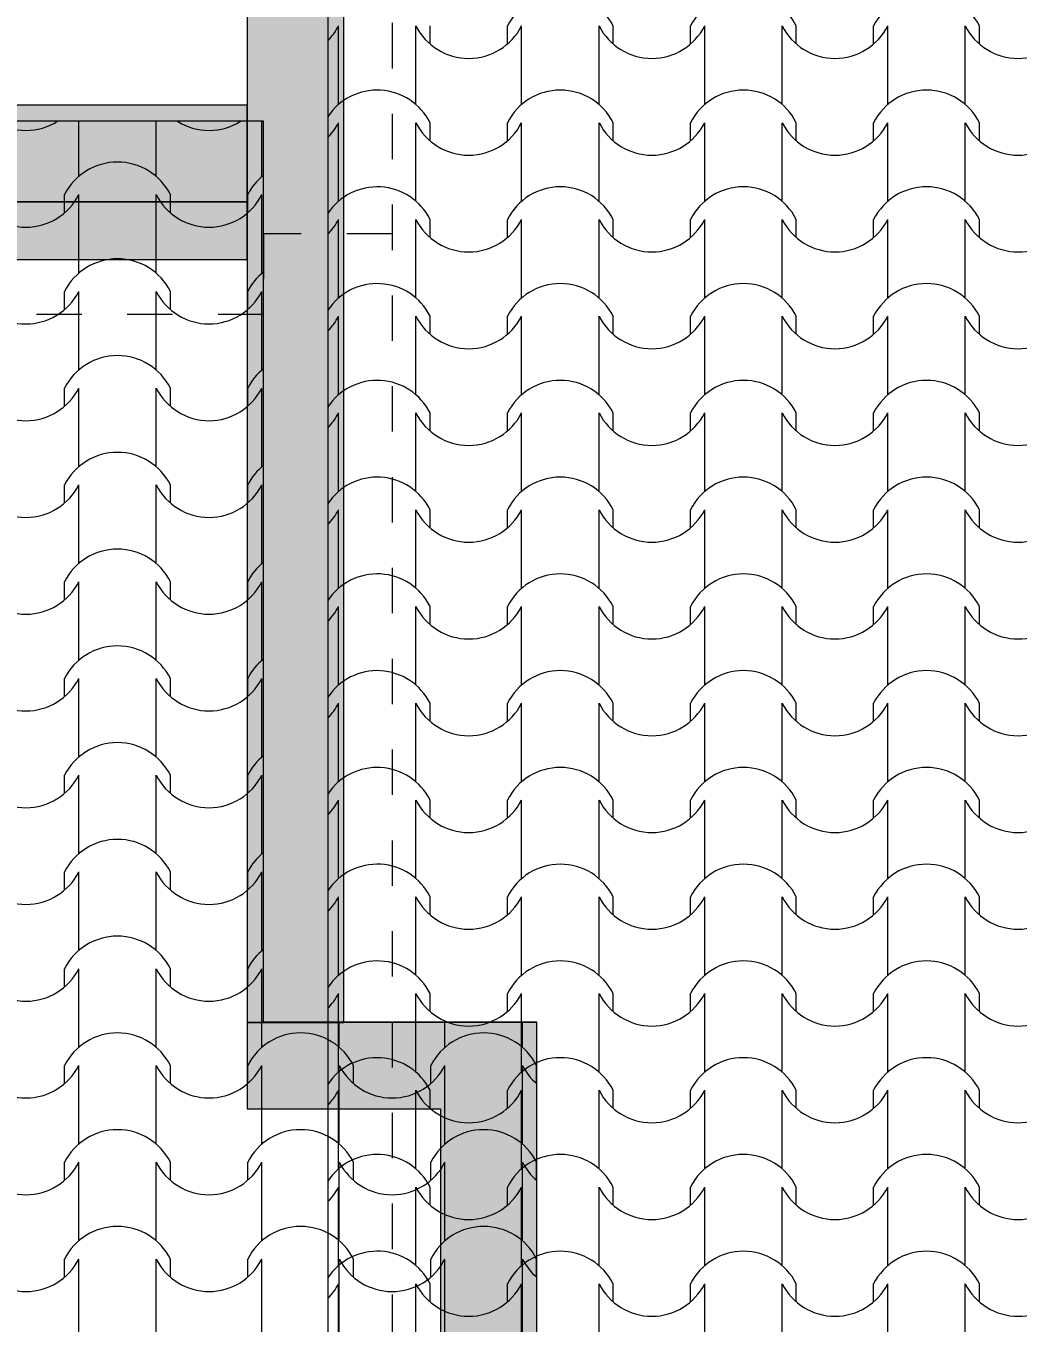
# Model space of a CAD drawing. Header units: feet. Extents: x 2791058 to 2855058, y -67651 to -26651.
# Drawn here: x 2818480 to 2821563, y -47993 to -43962 of the extents above; entities that cross this region are included whole.
import ezdxf

# ---------------------------------------------------------------- set-up
doc = ezdxf.new("R2010")
doc.units = ezdxf.units.FT
doc.header["$MEASUREMENT"] = 0
doc.linetypes.add('Dashed', pattern=[282.222223, 141.111112, -141.111112])
doc.layers.add('Dimensioning - General', color=7, linetype='Continuous')
doc.layers.add('Exterior walls', color=7, linetype='Continuous')
for name, color, linetype, lineweight in [('Dimensioning - General_Pen_No__1', 7, 'Continuous', 0), ('Exterior walls_Pen_No__1', 7, 'Continuous', 0), ('Model Unit - Zone_Pen_No__101', 252, 'Continuous', 0), ('Structural - Bearing_Pen_No__1', 7, 'Continuous', 0), ('Structural - Bearing_Pen_No__13', 54, 'Continuous', 0)]:
    doc.layers.add(name, color=color, linetype=linetype, lineweight=lineweight)
doc.layers.add('Exterior walls_Pen_No__85', color=7, linetype='Continuous', lineweight=0, true_color=0x80c2ff)
doc.layers.add('Structural - Bearing_Pen_No__82', color=7, linetype='Continuous', lineweight=0, true_color=0xaaaaaa)
doc.styles.add('GENERATED_STYLE_2', font='arial.ttf')
doc.dimstyles.new('GENERATED_STYLE__1', dxfattribs={"dimtxt": 250, "dimasz": 190, "dimexe": 0.18, "dimexo": 3, "dimgap": 0.09, "dimtad": 1, "dimlfac": 0.001, "dimzin": 0, "dimdsep": 46, "dimtxsty": 'GENERATED_STYLE_2', "dimblk": 'ARROWHEAD_2', "dimblk1": 'ARROWHEAD_2', "dimblk2": 'ARROWHEAD_2', "dimcen": 0.09, "dimclrd": 7, "dimclre": 7, "dimclrt": 7, "dimadec": 0, "dimazin": 0, "dimtfac": 1, "dimtdec": 4, "dimtmove": 0, "dimatfit": 3, "dimfxl": 1, "dimtolj": 1, "dimtzin": 0, "dimarcsym": 0})

# ---------------------------------------------------------------- blocks, each defined once
blk = doc.blocks.new('*X4', base_point=(2247653.8, -76425))
at = {"layer": 'Structural - Bearing_Pen_No__82', "color": 253, "linetype": 'Continuous', "lineweight": 0, "true_color": 0xaaaaaa}
for p, q in [((2819451.5, -44084.2), (2819451.5, -43962.3)), ((2819692, -44084.2), (2819692, -43962.3)), ((2819736, -44018.3), (2819736, -43962.3)), ((2819976.5, -44018.3), (2819976.5, -43962.3)), ((2820020.5, -44084.2), (2820020.5, -43962.3)), ((2820261, -44084.2), (2820261, -43962.3)), ((2820305, -44018.3), (2820305, -43962.3)), ((2820545.4, -44018.3), (2820545.4, -43962.3)), ((2820589.5, -44084.2), (2820589.5, -43962.3)), ((2820829.9, -44084.2), (2820829.9, -43962.3)), ((2820873.9, -44018.3), (2820873.9, -43962.3)), ((2821114.4, -44018.3), (2821114.4, -43962.3)), ((2821158.4, -44084.2), (2821158.4, -43962.3)), ((2821398.9, -44084.2), (2821398.9, -43962.3)), ((2821442.9, -44018.3), (2821442.9, -43962.3)), ((2819451.5, -44206.2), (2819451.5, -44084.2)), ((2819692, -44206.2), (2819692, -44084.2)), ((2820020.5, -44206.2), (2820020.5, -44084.2)), ((2820261, -44206.2), (2820261, -44084.2)), ((2820589.5, -44206.2), (2820589.5, -44084.2)), ((2820829.9, -44206.2), (2820829.9, -44084.2)), ((2821158.4, -44206.2), (2821158.4, -44084.2)), ((2821398.9, -44206.2), (2821398.9, -44084.2)), ((2819451.5, -44384.9), (2819451.5, -44263)), ((2819692, -44384.9), (2819692, -44263)), ((2819736, -44319), (2819736, -44263)), ((2819976.5, -44319), (2819976.5, -44263)), ((2820020.5, -44384.9), (2820020.5, -44263)), ((2820261, -44384.9), (2820261, -44263)), ((2820305, -44319), (2820305, -44263)), ((2820545.4, -44319), (2820545.4, -44263)), ((2820589.5, -44384.9), (2820589.5, -44263)), ((2820829.9, -44384.9), (2820829.9, -44263)), ((2820873.9, -44319), (2820873.9, -44263)), ((2821114.4, -44319), (2821114.4, -44263)), ((2821158.4, -44384.9), (2821158.4, -44263)), ((2821398.9, -44384.9), (2821398.9, -44263)), ((2821442.9, -44319), (2821442.9, -44263)), ((2819451.5, -44506.8), (2819451.5, -44384.9)), ((2819692, -44506.8), (2819692, -44384.9)), ((2820020.5, -44506.8), (2820020.5, -44384.9)), ((2820261, -44506.8), (2820261, -44384.9)), ((2820589.5, -44506.8), (2820589.5, -44384.9)), ((2820829.9, -44506.8), (2820829.9, -44384.9)), ((2821158.4, -44506.8), (2821158.4, -44384.9)), ((2821398.9, -44506.8), (2821398.9, -44384.9)), ((2819451.5, -44685.6), (2819451.5, -44563.6)), ((2819692, -44685.6), (2819692, -44563.6)), ((2819736, -44619.7), (2819736, -44563.6)), ((2819976.5, -44619.7), (2819976.5, -44563.6)), ((2820020.5, -44685.6), (2820020.5, -44563.6)), ((2820261, -44685.6), (2820261, -44563.6)), ((2820305, -44619.7), (2820305, -44563.6)), ((2820545.4, -44619.7), (2820545.4, -44563.6)), ((2820589.5, -44685.6), (2820589.5, -44563.6)), ((2820829.9, -44685.6), (2820829.9, -44563.6)), ((2820873.9, -44619.7), (2820873.9, -44563.6)), ((2821114.4, -44619.7), (2821114.4, -44563.6)), ((2821158.4, -44685.6), (2821158.4, -44563.6)), ((2821398.9, -44685.6), (2821398.9, -44563.6)), ((2821442.9, -44619.7), (2821442.9, -44563.6)), ((2819451.5, -44807.5), (2819451.5, -44685.6)), ((2819692, -44807.5), (2819692, -44685.6)), ((2820020.5, -44807.5), (2820020.5, -44685.6)), ((2820261, -44807.5), (2820261, -44685.6)), ((2820589.5, -44807.5), (2820589.5, -44685.6)), ((2820829.9, -44807.5), (2820829.9, -44685.6)), ((2821158.4, -44807.5), (2821158.4, -44685.6)), ((2821398.9, -44807.5), (2821398.9, -44685.6)), ((2819451.5, -44986.2), (2819451.5, -44864.3)), ((2819692, -44986.2), (2819692, -44864.3)), ((2819736, -44920.4), (2819736, -44864.3)), ((2819976.5, -44920.4), (2819976.5, -44864.3)), ((2820020.5, -44986.2), (2820020.5, -44864.3)), ((2820261, -44986.2), (2820261, -44864.3)), ((2820305, -44920.4), (2820305, -44864.3)), ((2820545.4, -44920.4), (2820545.4, -44864.3)), ((2820589.5, -44986.2), (2820589.5, -44864.3)), ((2820829.9, -44986.2), (2820829.9, -44864.3)), ((2820873.9, -44920.4), (2820873.9, -44864.3)), ((2821114.4, -44920.4), (2821114.4, -44864.3)), ((2821158.4, -44986.2), (2821158.4, -44864.3)), ((2821398.9, -44986.2), (2821398.9, -44864.3)), ((2821442.9, -44920.4), (2821442.9, -44864.3)), ((2819451.5, -45108.2), (2819451.5, -44986.2)), ((2819692, -45108.2), (2819692, -44986.2)), ((2820020.5, -45108.2), (2820020.5, -44986.2)), ((2820261, -45108.2), (2820261, -44986.2)), ((2820589.5, -45108.2), (2820589.5, -44986.2)), ((2820829.9, -45108.2), (2820829.9, -44986.2)), ((2821158.4, -45108.2), (2821158.4, -44986.2)), ((2821398.9, -45108.2), (2821398.9, -44986.2)), ((2819451.5, -45286.9), (2819451.5, -45165)), ((2819692, -45286.9), (2819692, -45165)), ((2819736, -45221), (2819736, -45165)), ((2819976.5, -45221), (2819976.5, -45165)), ((2820020.5, -45286.9), (2820020.5, -45165)), ((2820261, -45286.9), (2820261, -45165)), ((2820305, -45221), (2820305, -45165)), ((2820545.4, -45221), (2820545.4, -45165)), ((2820589.5, -45286.9), (2820589.5, -45165)), ((2820829.9, -45286.9), (2820829.9, -45165)), ((2820873.9, -45221), (2820873.9, -45165)), ((2821114.4, -45221), (2821114.4, -45165)), ((2821158.4, -45286.9), (2821158.4, -45165)), ((2821398.9, -45286.9), (2821398.9, -45165)), ((2821442.9, -45221), (2821442.9, -45165)), ((2819451.5, -45408.8), (2819451.5, -45286.9)), ((2819692, -45408.8), (2819692, -45286.9)), ((2820020.5, -45408.8), (2820020.5, -45286.9)), ((2820261, -45408.8), (2820261, -45286.9)), ((2820589.5, -45408.8), (2820589.5, -45286.9)), ((2820829.9, -45408.8), (2820829.9, -45286.9)), ((2821158.4, -45408.8), (2821158.4, -45286.9)), ((2821398.9, -45408.8), (2821398.9, -45286.9)), ((2819451.5, -45587.6), (2819451.5, -45465.6)), ((2819692, -45587.6), (2819692, -45465.6)), ((2819736, -45521.7), (2819736, -45465.6)), ((2819976.5, -45521.7), (2819976.5, -45465.6)), ((2820020.5, -45587.6), (2820020.5, -45465.6)), ((2820261, -45587.6), (2820261, -45465.6)), ((2820305, -45521.7), (2820305, -45465.6)), ((2820545.4, -45521.7), (2820545.4, -45465.6)), ((2820589.5, -45587.6), (2820589.5, -45465.6)), ((2820829.9, -45587.6), (2820829.9, -45465.6)), ((2820873.9, -45521.7), (2820873.9, -45465.6)), ((2821114.4, -45521.7), (2821114.4, -45465.6)), ((2821158.4, -45587.6), (2821158.4, -45465.6)), ((2821398.9, -45587.6), (2821398.9, -45465.6)), ((2821442.9, -45521.7), (2821442.9, -45465.6)), ((2819451.5, -45709.5), (2819451.5, -45587.6)), ((2819692, -45709.5), (2819692, -45587.6)), ((2820020.5, -45709.5), (2820020.5, -45587.6)), ((2820261, -45709.5), (2820261, -45587.6)), ((2820589.5, -45709.5), (2820589.5, -45587.6)), ((2820829.9, -45709.5), (2820829.9, -45587.6)), ((2821158.4, -45709.5), (2821158.4, -45587.6)), ((2821398.9, -45709.5), (2821398.9, -45587.6)), ((2819451.5, -45888.3), (2819451.5, -45766.3)), ((2819692, -45888.3), (2819692, -45766.3)), ((2819736, -45822.4), (2819736, -45766.3)), ((2819976.5, -45822.4), (2819976.5, -45766.3)), ((2820020.5, -45888.3), (2820020.5, -45766.3)), ((2820261, -45888.3), (2820261, -45766.3)), ((2820305, -45822.4), (2820305, -45766.3)), ((2820545.4, -45822.4), (2820545.4, -45766.3)), ((2820589.5, -45888.3), (2820589.5, -45766.3)), ((2820829.9, -45888.3), (2820829.9, -45766.3)), ((2820873.9, -45822.4), (2820873.9, -45766.3)), ((2821114.4, -45822.4), (2821114.4, -45766.3)), ((2821158.4, -45888.3), (2821158.4, -45766.3)), ((2821398.9, -45888.3), (2821398.9, -45766.3)), ((2821442.9, -45822.4), (2821442.9, -45766.3)), ((2819451.5, -46010.2), (2819451.5, -45888.3)), ((2819692, -46010.2), (2819692, -45888.3)), ((2820020.5, -46010.2), (2820020.5, -45888.3)), ((2820261, -46010.2), (2820261, -45888.3)), ((2820589.5, -46010.2), (2820589.5, -45888.3)), ((2820829.9, -46010.2), (2820829.9, -45888.3)), ((2821158.4, -46010.2), (2821158.4, -45888.3)), ((2821398.9, -46010.2), (2821398.9, -45888.3)), ((2819451.5, -46188.9), (2819451.5, -46067)), ((2819692, -46188.9), (2819692, -46067)), ((2819736, -46123), (2819736, -46067)), ((2819976.5, -46123), (2819976.5, -46067)), ((2820020.5, -46188.9), (2820020.5, -46067)), ((2820261, -46188.9), (2820261, -46067)), ((2820305, -46123), (2820305, -46067)), ((2820545.4, -46123), (2820545.4, -46067)), ((2820589.5, -46188.9), (2820589.5, -46067)), ((2820829.9, -46188.9), (2820829.9, -46067)), ((2820873.9, -46123), (2820873.9, -46067)), ((2821114.4, -46123), (2821114.4, -46067)), ((2821158.4, -46188.9), (2821158.4, -46067)), ((2821398.9, -46188.9), (2821398.9, -46067)), ((2821442.9, -46123), (2821442.9, -46067)), ((2819451.5, -46310.9), (2819451.5, -46188.9)), ((2819692, -46310.9), (2819692, -46188.9)), ((2820020.5, -46310.9), (2820020.5, -46188.9)), ((2820261, -46310.9), (2820261, -46188.9)), ((2820589.5, -46310.9), (2820589.5, -46188.9)), ((2820829.9, -46310.9), (2820829.9, -46188.9)), ((2821158.4, -46310.9), (2821158.4, -46188.9)), ((2821398.9, -46310.9), (2821398.9, -46188.9)), ((2819451.5, -46489.6), (2819451.5, -46367.7)), ((2819692, -46489.6), (2819692, -46367.7)), ((2819736, -46423.7), (2819736, -46367.7)), ((2819976.5, -46423.7), (2819976.5, -46367.7)), ((2820020.5, -46489.6), (2820020.5, -46367.7)), ((2820261, -46489.6), (2820261, -46367.7)), ((2820305, -46423.7), (2820305, -46367.7)), ((2820545.4, -46423.7), (2820545.4, -46367.7)), ((2820589.5, -46489.6), (2820589.5, -46367.7)), ((2820829.9, -46489.6), (2820829.9, -46367.7)), ((2820873.9, -46423.7), (2820873.9, -46367.7)), ((2821114.4, -46423.7), (2821114.4, -46367.7)), ((2821158.4, -46489.6), (2821158.4, -46367.7)), ((2821398.9, -46489.6), (2821398.9, -46367.7)), ((2821442.9, -46423.7), (2821442.9, -46367.7)), ((2819451.5, -46611.5), (2819451.5, -46489.6)), ((2819692, -46611.5), (2819692, -46489.6)), ((2820020.5, -46611.5), (2820020.5, -46489.6)), ((2820261, -46611.5), (2820261, -46489.6)), ((2820589.5, -46611.5), (2820589.5, -46489.6)), ((2820829.9, -46611.5), (2820829.9, -46489.6)), ((2821158.4, -46611.5), (2821158.4, -46489.6)), ((2821398.9, -46611.5), (2821398.9, -46489.6)), ((2819451.5, -46790.3), (2819451.5, -46668.3)), ((2819692, -46790.3), (2819692, -46668.3)), ((2819736, -46724.4), (2819736, -46668.3)), ((2819976.5, -46724.4), (2819976.5, -46668.3)), ((2820020.5, -46790.3), (2820020.5, -46668.3)), ((2820261, -46790.3), (2820261, -46668.3)), ((2820305, -46724.4), (2820305, -46668.3)), ((2820545.4, -46724.4), (2820545.4, -46668.3)), ((2820589.5, -46790.3), (2820589.5, -46668.3)), ((2820829.9, -46790.3), (2820829.9, -46668.3)), ((2820873.9, -46724.4), (2820873.9, -46668.3)), ((2821114.4, -46724.4), (2821114.4, -46668.3)), ((2821158.4, -46790.3), (2821158.4, -46668.3)), ((2821398.9, -46790.3), (2821398.9, -46668.3)), ((2821442.9, -46724.4), (2821442.9, -46668.3)), ((2819451.5, -46912.2), (2819451.5, -46790.3)), ((2819692, -46912.2), (2819692, -46790.3)), ((2820020.5, -46912.2), (2820020.5, -46790.3)), ((2820261, -46912.2), (2820261, -46790.3)), ((2820589.5, -46912.2), (2820589.5, -46790.3)), ((2820829.9, -46912.2), (2820829.9, -46790.3)), ((2821158.4, -46912.2), (2821158.4, -46790.3)), ((2821398.9, -46912.2), (2821398.9, -46790.3)), ((2819451.5, -47090.9), (2819451.5, -46969)), ((2819692, -47090.9), (2819692, -46969)), ((2819736, -47025.1), (2819736, -46969)), ((2819976.5, -47025.1), (2819976.5, -46969)), ((2820020.5, -47090.9), (2820020.5, -46969)), ((2820261, -47090.9), (2820261, -46969)), ((2820305, -47025.1), (2820305, -46969)), ((2820545.4, -47025.1), (2820545.4, -46969)), ((2820589.5, -47090.9), (2820589.5, -46969)), ((2820829.9, -47090.9), (2820829.9, -46969)), ((2820873.9, -47025.1), (2820873.9, -46969)), ((2821114.4, -47025.1), (2821114.4, -46969)), ((2821158.4, -47090.9), (2821158.4, -46969)), ((2821398.9, -47090.9), (2821398.9, -46969)), ((2821442.9, -47025.1), (2821442.9, -46969)), ((2819451.5, -47212.9), (2819451.5, -47090.9)), ((2819692, -47212.9), (2819692, -47090.9)), ((2820020.5, -47212.9), (2820020.5, -47090.9)), ((2820261, -47212.9), (2820261, -47090.9)), ((2820589.5, -47212.9), (2820589.5, -47090.9)), ((2820829.9, -47212.9), (2820829.9, -47090.9)), ((2821158.4, -47212.9), (2821158.4, -47090.9)), ((2821398.9, -47212.9), (2821398.9, -47090.9)), ((2819451.5, -47391.6), (2819451.5, -47269.7)), ((2819692, -47391.6), (2819692, -47269.7)), ((2819736, -47325.7), (2819736, -47269.7)), ((2819976.5, -47325.7), (2819976.5, -47269.7)), ((2820020.5, -47391.6), (2820020.5, -47269.7)), ((2820261, -47391.6), (2820261, -47269.7)), ((2820305, -47325.7), (2820305, -47269.7)), ((2820545.4, -47325.7), (2820545.4, -47269.7)), ((2820589.5, -47391.6), (2820589.5, -47269.7)), ((2820829.9, -47391.6), (2820829.9, -47269.7)), ((2820873.9, -47325.7), (2820873.9, -47269.7)), ((2821114.4, -47325.7), (2821114.4, -47269.7)), ((2821158.4, -47391.6), (2821158.4, -47269.7)), ((2821398.9, -47391.6), (2821398.9, -47269.7)), ((2821442.9, -47325.7), (2821442.9, -47269.7)), ((2819451.5, -47513.6), (2819451.5, -47391.6)), ((2819692, -47513.6), (2819692, -47391.6)), ((2820020.5, -47513.6), (2820020.5, -47391.6)), ((2820261, -47513.6), (2820261, -47391.6)), ((2820589.5, -47513.6), (2820589.5, -47391.6)), ((2820829.9, -47513.6), (2820829.9, -47391.6)), ((2821158.4, -47513.6), (2821158.4, -47391.6)), ((2821398.9, -47513.6), (2821398.9, -47391.6)), ((2819451.5, -47692.3), (2819451.5, -47570.3)), ((2819692, -47692.3), (2819692, -47570.3)), ((2819736, -47626.4), (2819736, -47570.3)), ((2819976.5, -47626.4), (2819976.5, -47570.3)), ((2820020.5, -47692.3), (2820020.5, -47570.3)), ((2820261, -47692.3), (2820261, -47570.3)), ((2820305, -47626.4), (2820305, -47570.3)), ((2820545.4, -47626.4), (2820545.4, -47570.3)), ((2820589.5, -47692.3), (2820589.5, -47570.3)), ((2820829.9, -47692.3), (2820829.9, -47570.3)), ((2820873.9, -47626.4), (2820873.9, -47570.3)), ((2821114.4, -47626.4), (2821114.4, -47570.3)), ((2821158.4, -47692.3), (2821158.4, -47570.3)), ((2821398.9, -47692.3), (2821398.9, -47570.3)), ((2821442.9, -47626.4), (2821442.9, -47570.3)), ((2819451.5, -47814.2), (2819451.5, -47692.3)), ((2819692, -47814.2), (2819692, -47692.3)), ((2820020.5, -47814.2), (2820020.5, -47692.3)), ((2820261, -47814.2), (2820261, -47692.3)), ((2820589.5, -47814.2), (2820589.5, -47692.3)), ((2820829.9, -47814.2), (2820829.9, -47692.3)), ((2821158.4, -47814.2), (2821158.4, -47692.3)), ((2821398.9, -47814.2), (2821398.9, -47692.3)), ((2819451.5, -47993), (2819451.5, -47871)), ((2819692, -47993), (2819692, -47871)), ((2819736, -47927.1), (2819736, -47871)), ((2819976.5, -47927.1), (2819976.5, -47871)), ((2820020.5, -47993), (2820020.5, -47871)), ((2820261, -47993), (2820261, -47871)), ((2820305, -47927.1), (2820305, -47871)), ((2820545.4, -47927.1), (2820545.4, -47871)), ((2820589.5, -47993), (2820589.5, -47871)), ((2820829.9, -47993), (2820829.9, -47871)), ((2820873.9, -47927.1), (2820873.9, -47871)), ((2821114.4, -47927.1), (2821114.4, -47871)), ((2821158.4, -47993), (2821158.4, -47871)), ((2821398.9, -47993), (2821398.9, -47871)), ((2821442.9, -47927.1), (2821442.9, -47871)), ((2819451.5, -48114.9), (2819451.5, -47993)), ((2819692, -48114.9), (2819692, -47993)), ((2820020.5, -48114.9), (2820020.5, -47993)), ((2820261, -48114.9), (2820261, -47993)), ((2820589.5, -48114.9), (2820589.5, -47993)), ((2820829.9, -48114.9), (2820829.9, -47993)), ((2821158.4, -48114.9), (2821158.4, -47993)), ((2821398.9, -48114.9), (2821398.9, -47993))]:
    blk.add_line(p, q, dxfattribs=at)
for centre, radius, start, end in [((2820140.7, -44044.9), 183.9, 26.7044, 153.2956), ((2820709.7, -44044.9), 183.9, 26.7044, 153.2956), ((2821278.7, -44044.9), 183.9, 26.7044, 153.2956), ((2819286.7, -43878.4), 184.9, 315.2907, 333.0115), ((2819856.8, -43878.4), 184.9, 206.9885, 269.8295), ((2819855.7, -43878.4), 184.9, 270.1705, 333.0115), ((2820425.8, -43878.4), 184.9, 206.9885, 269.8295), ((2820424.7, -43878.4), 184.9, 270.1705, 333.0115), ((2820994.7, -43878.4), 184.9, 206.9885, 269.8295), ((2820993.6, -43878.4), 184.9, 270.1705, 333.0115), ((2821563.7, -43878.4), 184.9, 206.9885, 269.8295), ((2821562.6, -43878.4), 184.9, 270.1705, 333.0115), ((2819571.8, -44345.6), 183.9, 26.7044, 146.6617), ((2820140.7, -44345.6), 183.9, 26.7044, 153.2956), ((2820709.7, -44345.6), 183.9, 26.7044, 153.2956), ((2821278.7, -44345.6), 183.9, 26.7044, 153.2956), ((2819286.7, -44179), 184.9, 315.2907, 333.0115), ((2819856.8, -44179), 184.9, 206.9885, 269.8295), ((2819855.7, -44179), 184.9, 270.1705, 333.0115), ((2820425.8, -44179), 184.9, 206.9885, 269.8295), ((2820424.7, -44179), 184.9, 270.1705, 333.0115), ((2820994.7, -44179), 184.9, 206.9885, 269.8295), ((2820993.6, -44179), 184.9, 270.1705, 333.0115), ((2821563.7, -44179), 184.9, 206.9885, 269.8295), ((2821562.6, -44179), 184.9, 270.1705, 333.0115), ((2819571.8, -44646.2), 183.9, 26.7044, 146.6617), ((2820140.7, -44646.2), 183.9, 26.7044, 153.2956), ((2820709.7, -44646.2), 183.9, 26.7044, 153.2956), ((2821278.7, -44646.2), 183.9, 26.7044, 153.2956), ((2819286.7, -44479.7), 184.9, 315.2907, 333.0115), ((2819856.8, -44479.7), 184.9, 206.9885, 269.8295), ((2819855.7, -44479.7), 184.9, 270.1705, 333.0115), ((2820425.8, -44479.7), 184.9, 206.9885, 269.8295), ((2820424.7, -44479.7), 184.9, 270.1705, 333.0115), ((2820994.7, -44479.7), 184.9, 206.9885, 269.8295), ((2820993.6, -44479.7), 184.9, 270.1705, 333.0115), ((2821563.7, -44479.7), 184.9, 206.9885, 269.8295), ((2821562.6, -44479.7), 184.9, 270.1705, 333.0115), ((2819571.8, -44946.9), 183.9, 26.7044, 146.6617), ((2820140.7, -44946.9), 183.9, 26.7044, 153.2956), ((2820709.7, -44946.9), 183.9, 26.7044, 153.2956), ((2821278.7, -44946.9), 183.9, 26.7044, 153.2956), ((2819286.7, -44780.4), 184.9, 315.2907, 333.0115), ((2819856.8, -44780.4), 184.9, 206.9885, 269.8295), ((2819855.7, -44780.4), 184.9, 270.1705, 333.0115), ((2820425.8, -44780.4), 184.9, 206.9885, 269.8295), ((2820424.7, -44780.4), 184.9, 270.1705, 333.0115), ((2820994.7, -44780.4), 184.9, 206.9885, 269.8295), ((2820993.6, -44780.4), 184.9, 270.1705, 333.0115), ((2821563.7, -44780.4), 184.9, 206.9885, 269.8295), ((2821562.6, -44780.4), 184.9, 270.1705, 333.0115), ((2819571.8, -45247.6), 183.9, 26.7044, 146.6617), ((2820140.7, -45247.6), 183.9, 26.7044, 153.2956), ((2820709.7, -45247.6), 183.9, 26.7044, 153.2956), ((2821278.7, -45247.6), 183.9, 26.7044, 153.2956), ((2819286.7, -45081), 184.9, 315.2907, 333.0115), ((2819856.8, -45081), 184.9, 206.9885, 269.8295), ((2819855.7, -45081), 184.9, 270.1705, 333.0115), ((2820425.8, -45081), 184.9, 206.9885, 269.8295), ((2820424.7, -45081), 184.9, 270.1705, 333.0115), ((2820994.7, -45081), 184.9, 206.9885, 269.8295), ((2820993.6, -45081), 184.9, 270.1705, 333.0115), ((2821563.7, -45081), 184.9, 206.9885, 269.8295), ((2821562.6, -45081), 184.9, 270.1705, 333.0115), ((2819571.8, -45548.3), 183.9, 26.7044, 146.6617), ((2820140.7, -45548.3), 183.9, 26.7044, 153.2956), ((2820709.7, -45548.3), 183.9, 26.7044, 153.2956), ((2821278.7, -45548.3), 183.9, 26.7044, 153.2956), ((2819286.7, -45381.7), 184.9, 315.2907, 333.0115), ((2819856.8, -45381.7), 184.9, 206.9885, 269.8295), ((2819855.7, -45381.7), 184.9, 270.1705, 333.0115), ((2820425.8, -45381.7), 184.9, 206.9885, 269.8295), ((2820424.7, -45381.7), 184.9, 270.1705, 333.0115), ((2820994.7, -45381.7), 184.9, 206.9885, 269.8295), ((2820993.6, -45381.7), 184.9, 270.1705, 333.0115), ((2821563.7, -45381.7), 184.9, 206.9885, 269.8295), ((2821562.6, -45381.7), 184.9, 270.1705, 333.0115), ((2819571.8, -45848.9), 183.9, 26.7044, 146.6617), ((2820140.7, -45848.9), 183.9, 26.7044, 153.2956), ((2820709.7, -45848.9), 183.9, 26.7044, 153.2956), ((2821278.7, -45848.9), 183.9, 26.7044, 153.2956), ((2819286.7, -45682.4), 184.9, 315.2907, 333.0115), ((2819856.8, -45682.4), 184.9, 206.9885, 269.8295), ((2819855.7, -45682.4), 184.9, 270.1705, 333.0115), ((2820425.8, -45682.4), 184.9, 206.9885, 269.8295), ((2820424.7, -45682.4), 184.9, 270.1705, 333.0115), ((2820994.7, -45682.4), 184.9, 206.9885, 269.8295), ((2820993.6, -45682.4), 184.9, 270.1705, 333.0115), ((2821563.7, -45682.4), 184.9, 206.9885, 269.8295), ((2821562.6, -45682.4), 184.9, 270.1705, 333.0115), ((2819571.8, -46149.6), 183.9, 26.7044, 146.6617), ((2820140.7, -46149.6), 183.9, 26.7044, 153.2956), ((2820709.7, -46149.6), 183.9, 26.7044, 153.2956), ((2821278.7, -46149.6), 183.9, 26.7044, 153.2956), ((2819286.7, -45983.1), 184.9, 315.2907, 333.0115), ((2819856.8, -45983.1), 184.9, 206.9885, 269.8295), ((2819855.7, -45983.1), 184.9, 270.1705, 333.0115), ((2820425.8, -45983.1), 184.9, 206.9885, 269.8295), ((2820424.7, -45983.1), 184.9, 270.1705, 333.0115), ((2820994.7, -45983.1), 184.9, 206.9885, 269.8295), ((2820993.6, -45983.1), 184.9, 270.1705, 333.0115), ((2821563.7, -45983.1), 184.9, 206.9885, 269.8295), ((2821562.6, -45983.1), 184.9, 270.1705, 333.0115), ((2819571.8, -46450.3), 183.9, 26.7044, 146.6617), ((2820140.7, -46450.3), 183.9, 26.7044, 153.2956), ((2820709.7, -46450.3), 183.9, 26.7044, 153.2956), ((2821278.7, -46450.3), 183.9, 26.7044, 153.2956), ((2819286.7, -46283.7), 184.9, 315.2907, 333.0115), ((2819856.8, -46283.7), 184.9, 206.9885, 269.8295), ((2819855.7, -46283.7), 184.9, 270.1705, 333.0115), ((2820425.8, -46283.7), 184.9, 206.9885, 269.8295), ((2820424.7, -46283.7), 184.9, 270.1705, 333.0115), ((2820994.7, -46283.7), 184.9, 206.9885, 269.8295), ((2820993.6, -46283.7), 184.9, 270.1705, 333.0115), ((2821563.7, -46283.7), 184.9, 206.9885, 269.8295), ((2821562.6, -46283.7), 184.9, 270.1705, 333.0115), ((2819571.8, -46751), 183.9, 26.7044, 146.6617), ((2820140.7, -46751), 183.9, 26.7044, 153.2956), ((2820709.7, -46751), 183.9, 26.7044, 153.2956), ((2821278.7, -46751), 183.9, 26.7044, 153.2956), ((2819286.7, -46584.4), 184.9, 315.2907, 333.0115), ((2819856.8, -46584.4), 184.9, 206.9885, 269.8295), ((2819855.7, -46584.4), 184.9, 270.1705, 333.0115), ((2820425.8, -46584.4), 184.9, 206.9885, 269.8295), ((2820424.7, -46584.4), 184.9, 270.1705, 333.0115), ((2820994.7, -46584.4), 184.9, 206.9885, 269.8295), ((2820993.6, -46584.4), 184.9, 270.1705, 333.0115), ((2821563.7, -46584.4), 184.9, 206.9885, 269.8295), ((2821562.6, -46584.4), 184.9, 270.1705, 333.0115), ((2819571.8, -47051.6), 183.9, 26.7044, 146.6617), ((2820140.7, -47051.6), 183.9, 26.7044, 153.2956), ((2820709.7, -47051.6), 183.9, 26.7044, 153.2956), ((2821278.7, -47051.6), 183.9, 26.7044, 153.2956), ((2819286.7, -46885.1), 184.9, 315.2907, 333.0115), ((2819856.8, -46885.1), 184.9, 206.9885, 269.8295), ((2819855.7, -46885.1), 184.9, 270.1705, 333.0115), ((2820425.8, -46885.1), 184.9, 206.9885, 269.8295), ((2820424.7, -46885.1), 184.9, 270.1705, 333.0115), ((2820994.7, -46885.1), 184.9, 206.9885, 269.8295), ((2820993.6, -46885.1), 184.9, 270.1705, 333.0115), ((2821563.7, -46885.1), 184.9, 206.9885, 269.8295), ((2821562.6, -46885.1), 184.9, 270.1705, 333.0115), ((2819571.8, -47352.3), 183.9, 26.7044, 146.6617), ((2820140.7, -47352.3), 183.9, 26.7044, 153.2956), ((2820709.7, -47352.3), 183.9, 26.7044, 153.2956), ((2821278.7, -47352.3), 183.9, 26.7044, 153.2956), ((2819286.7, -47185.8), 184.9, 315.2907, 333.0115), ((2819856.8, -47185.8), 184.9, 206.9885, 269.8295), ((2819855.7, -47185.8), 184.9, 270.1705, 333.0115), ((2820425.8, -47185.8), 184.9, 206.9885, 269.8295), ((2820424.7, -47185.8), 184.9, 270.1705, 333.0115), ((2820994.7, -47185.8), 184.9, 206.9885, 269.8295), ((2820993.6, -47185.8), 184.9, 270.1705, 333.0115), ((2821563.7, -47185.8), 184.9, 206.9885, 269.8295), ((2821562.6, -47185.8), 184.9, 270.1705, 333.0115), ((2819571.8, -47653), 183.9, 26.7044, 146.6617), ((2820140.7, -47653), 183.9, 26.7044, 153.2956), ((2820709.7, -47653), 183.9, 26.7044, 153.2956), ((2821278.7, -47653), 183.9, 26.7044, 153.2956), ((2819286.7, -47486.4), 184.9, 315.2907, 333.0115), ((2819856.8, -47486.4), 184.9, 206.9885, 269.8295), ((2819855.7, -47486.4), 184.9, 270.1705, 333.0115), ((2820425.8, -47486.4), 184.9, 206.9885, 269.8295), ((2820424.7, -47486.4), 184.9, 270.1705, 333.0115), ((2820994.7, -47486.4), 184.9, 206.9885, 269.8295), ((2820993.6, -47486.4), 184.9, 270.1705, 333.0115), ((2821563.7, -47486.4), 184.9, 206.9885, 269.8295), ((2821562.6, -47486.4), 184.9, 270.1705, 333.0115), ((2819571.8, -47953.6), 183.9, 26.7044, 146.6617), ((2820140.7, -47953.6), 183.9, 26.7044, 153.2956), ((2820709.7, -47953.6), 183.9, 26.7044, 153.2956), ((2821278.7, -47953.6), 183.9, 26.7044, 153.2956), ((2819286.7, -47787.1), 184.9, 315.2907, 333.0115), ((2819856.8, -47787.1), 184.9, 206.9885, 269.8295), ((2819855.7, -47787.1), 184.9, 270.1705, 333.0115), ((2820425.8, -47787.1), 184.9, 206.9885, 269.8295), ((2820424.7, -47787.1), 184.9, 270.1705, 333.0115), ((2820994.7, -47787.1), 184.9, 206.9885, 269.8295), ((2820993.6, -47787.1), 184.9, 270.1705, 333.0115), ((2821563.7, -47787.1), 184.9, 206.9885, 269.8295), ((2821562.6, -47787.1), 184.9, 270.1705, 333.0115)]:
    blk.add_arc(centre, radius, start, end, dxfattribs=at)
blk = doc.blocks.new('Fill_2', base_point=(2247653.8, -74225))
at = {"layer": 'Structural - Bearing_Pen_No__1', "color": 7, "linetype": 'Continuous', "lineweight": 0}
blk.add_line((2819418.2, -43783.5), (2819418.2, -49658.5), dxfattribs=at)
at = {"layer": 'Structural - Bearing_Pen_No__82', "color": 253, "linetype": 'Continuous', "lineweight": 0, "true_color": 0xaaaaaa}
blk.add_blockref('*X4', (2247653.8, -76425), dxfattribs=at)
blk = doc.blocks.new('*X9', base_point=(2247653.8, -76425))
at = {"layer": 'Structural - Bearing_Pen_No__82', "color": 253, "linetype": 'Continuous', "lineweight": 0, "true_color": 0xaaaaaa}
for p, q in [((2818644.5, -44307.9), (2818644.5, -44258.5)), ((2818885, -44307.9), (2818885, -44258.5)), ((2819213.5, -44307.9), (2819213.5, -44258.5)), ((2818644.5, -44429.8), (2818644.5, -44307.9)), ((2818885, -44429.8), (2818885, -44307.9)), ((2819213.5, -44429.8), (2819213.5, -44307.9)), ((2818600.5, -44542.7), (2818600.5, -44486.6)), ((2818644.5, -44608.5), (2818644.5, -44486.6)), ((2818885, -44608.5), (2818885, -44486.6)), ((2818929, -44542.7), (2818929, -44486.6)), ((2819169.4, -44542.7), (2819169.4, -44486.6)), ((2819213.5, -44608.5), (2819213.5, -44486.6)), ((2818644.5, -44730.5), (2818644.5, -44608.5)), ((2818885, -44730.5), (2818885, -44608.5)), ((2819213.5, -44730.5), (2819213.5, -44608.5)), ((2818600.5, -44843.3), (2818600.5, -44787.3)), ((2818644.5, -44909.2), (2818644.5, -44787.3)), ((2818885, -44909.2), (2818885, -44787.3)), ((2818929, -44843.3), (2818929, -44787.3)), ((2819169.4, -44843.3), (2819169.4, -44787.3)), ((2819213.5, -44909.2), (2819213.5, -44787.3)), ((2818644.5, -45031.2), (2818644.5, -44909.2)), ((2818885, -45031.2), (2818885, -44909.2)), ((2819213.5, -45031.2), (2819213.5, -44909.2)), ((2818600.5, -45144), (2818600.5, -45088)), ((2818644.5, -45209.9), (2818644.5, -45088)), ((2818885, -45209.9), (2818885, -45088)), ((2818929, -45144), (2818929, -45088)), ((2819169.4, -45144), (2819169.4, -45088)), ((2819213.5, -45209.9), (2819213.5, -45088)), ((2818644.5, -45331.8), (2818644.5, -45209.9)), ((2818885, -45331.8), (2818885, -45209.9)), ((2819213.5, -45331.8), (2819213.5, -45209.9)), ((2818600.5, -45444.7), (2818600.5, -45388.6)), ((2818644.5, -45510.6), (2818644.5, -45388.6)), ((2818885, -45510.6), (2818885, -45388.6)), ((2818929, -45444.7), (2818929, -45388.6)), ((2819169.4, -45444.7), (2819169.4, -45388.6)), ((2819213.5, -45510.6), (2819213.5, -45388.6)), ((2818644.5, -45632.5), (2818644.5, -45510.6)), ((2818885, -45632.5), (2818885, -45510.6)), ((2819213.5, -45632.5), (2819213.5, -45510.6)), ((2818600.5, -45745.4), (2818600.5, -45689.3)), ((2818644.5, -45811.2), (2818644.5, -45689.3)), ((2818885, -45811.2), (2818885, -45689.3)), ((2818929, -45745.4), (2818929, -45689.3)), ((2819169.4, -45745.4), (2819169.4, -45689.3)), ((2819213.5, -45811.2), (2819213.5, -45689.3)), ((2818644.5, -45933.2), (2818644.5, -45811.2)), ((2818885, -45933.2), (2818885, -45811.2)), ((2819213.5, -45933.2), (2819213.5, -45811.2)), ((2818600.5, -46046), (2818600.5, -45990)), ((2818644.5, -46111.9), (2818644.5, -45990)), ((2818885, -46111.9), (2818885, -45990)), ((2818929, -46046), (2818929, -45990)), ((2819169.4, -46046), (2819169.4, -45990)), ((2819213.5, -46111.9), (2819213.5, -45990)), ((2818644.5, -46233.8), (2818644.5, -46111.9)), ((2818885, -46233.8), (2818885, -46111.9)), ((2819213.5, -46233.8), (2819213.5, -46111.9)), ((2818600.5, -46346.7), (2818600.5, -46290.6)), ((2818644.5, -46412.6), (2818644.5, -46290.6)), ((2818885, -46412.6), (2818885, -46290.6)), ((2818929, -46346.7), (2818929, -46290.6)), ((2819169.4, -46346.7), (2819169.4, -46290.6)), ((2819213.5, -46412.6), (2819213.5, -46290.6)), ((2818644.5, -46534.5), (2818644.5, -46412.6)), ((2818885, -46534.5), (2818885, -46412.6)), ((2819213.5, -46534.5), (2819213.5, -46412.6)), ((2818600.5, -46647.4), (2818600.5, -46591.3)), ((2818644.5, -46713.3), (2818644.5, -46591.3)), ((2818885, -46713.3), (2818885, -46591.3)), ((2818929, -46647.4), (2818929, -46591.3)), ((2819169.4, -46647.4), (2819169.4, -46591.3)), ((2819213.5, -46713.3), (2819213.5, -46591.3)), ((2818644.5, -46835.2), (2818644.5, -46713.3)), ((2818885, -46835.2), (2818885, -46713.3)), ((2819213.5, -46835.2), (2819213.5, -46713.3)), ((2818600.5, -46948), (2818600.5, -46892)), ((2818644.5, -47013.9), (2818644.5, -46892)), ((2818885, -47013.9), (2818885, -46892)), ((2818929, -46948), (2818929, -46892)), ((2819169.4, -46948), (2819169.4, -46892)), ((2819213.5, -47013.9), (2819213.5, -46892)), ((2818644.5, -47135.9), (2818644.5, -47013.9)), ((2818885, -47135.9), (2818885, -47013.9)), ((2819213.5, -47135.9), (2819213.5, -47013.9)), ((2819453.9, -47135.9), (2819453.9, -47058.5)), ((2819782.4, -47135.9), (2819782.4, -47058.5)), ((2820022.9, -47135.9), (2820022.9, -47058.5)), ((2818600.5, -47248.7), (2818600.5, -47192.7)), ((2818644.5, -47314.6), (2818644.5, -47192.7)), ((2818885, -47314.6), (2818885, -47192.7)), ((2818929, -47248.7), (2818929, -47192.7)), ((2819169.4, -47248.7), (2819169.4, -47192.7)), ((2819213.5, -47314.6), (2819213.5, -47192.7)), ((2819453.9, -47314.6), (2819453.9, -47192.7)), ((2819497.9, -47248.7), (2819497.9, -47192.7)), ((2819738.4, -47248.7), (2819738.4, -47192.7)), ((2819782.4, -47314.6), (2819782.4, -47192.7)), ((2820022.9, -47314.6), (2820022.9, -47192.7)), ((2820066.9, -47248.7), (2820066.9, -47192.7)), ((2818644.5, -47436.5), (2818644.5, -47314.6)), ((2818885, -47436.5), (2818885, -47314.6)), ((2819213.5, -47436.5), (2819213.5, -47314.6)), ((2819453.9, -47436.5), (2819453.9, -47314.6)), ((2819782.4, -47436.5), (2819782.4, -47314.6)), ((2820022.9, -47436.5), (2820022.9, -47314.6)), ((2818600.5, -47549.4), (2818600.5, -47493.3)), ((2818644.5, -47615.3), (2818644.5, -47493.3)), ((2818885, -47615.3), (2818885, -47493.3)), ((2818929, -47549.4), (2818929, -47493.3)), ((2819169.4, -47549.4), (2819169.4, -47493.3)), ((2819213.5, -47615.3), (2819213.5, -47493.3)), ((2819453.9, -47615.3), (2819453.9, -47493.3)), ((2819497.9, -47549.4), (2819497.9, -47493.3)), ((2819738.4, -47549.4), (2819738.4, -47493.3)), ((2819782.4, -47615.3), (2819782.4, -47493.3)), ((2820022.9, -47615.3), (2820022.9, -47493.3)), ((2820066.9, -47549.4), (2820066.9, -47493.3)), ((2818644.5, -47737.2), (2818644.5, -47615.3)), ((2818885, -47737.2), (2818885, -47615.3)), ((2819213.5, -47737.2), (2819213.5, -47615.3)), ((2819453.9, -47737.2), (2819453.9, -47615.3)), ((2819782.4, -47737.2), (2819782.4, -47615.3)), ((2820022.9, -47737.2), (2820022.9, -47615.3)), ((2818600.5, -47850.1), (2818600.5, -47794)), ((2818644.5, -47915.9), (2818644.5, -47794)), ((2818885, -47915.9), (2818885, -47794)), ((2818929, -47850.1), (2818929, -47794)), ((2819169.4, -47850.1), (2819169.4, -47794)), ((2819213.5, -47915.9), (2819213.5, -47794)), ((2819453.9, -47915.9), (2819453.9, -47794)), ((2819497.9, -47850.1), (2819497.9, -47794)), ((2819738.4, -47850.1), (2819738.4, -47794)), ((2819782.4, -47915.9), (2819782.4, -47794)), ((2820022.9, -47915.9), (2820022.9, -47794)), ((2820066.9, -47850.1), (2820066.9, -47794)), ((2818644.5, -48037.9), (2818644.5, -47915.9)), ((2818885, -48037.9), (2818885, -47915.9)), ((2819213.5, -48037.9), (2819213.5, -47915.9)), ((2819453.9, -48037.9), (2819453.9, -47915.9)), ((2819782.4, -48037.9), (2819782.4, -47915.9)), ((2820022.9, -48037.9), (2820022.9, -47915.9))]:
    blk.add_line(p, q, dxfattribs=at)
for centre, radius, start, end in [((2818480.8, -44102), 184.9, 237.8267, 269.8295), ((2818479.7, -44102), 184.9, 270.1705, 302.1733), ((2819049.8, -44102), 184.9, 237.8267, 269.8295), ((2819048.7, -44102), 184.9, 270.1705, 302.1733), ((2818764.7, -44569.2), 183.9, 26.7044, 153.2956), ((2819333.7, -44569.2), 183.9, 128.9263, 153.2956), ((2818480.8, -44402.7), 184.9, 206.9885, 269.8295), ((2818479.7, -44402.7), 184.9, 270.1705, 333.0115), ((2819049.8, -44402.7), 184.9, 206.9885, 269.8295), ((2819048.7, -44402.7), 184.9, 270.1705, 333.0115), ((2818764.7, -44869.9), 183.9, 26.7044, 153.2956), ((2819333.7, -44869.9), 183.9, 128.9263, 153.2956), ((2818480.8, -44703.4), 184.9, 206.9885, 269.8295), ((2818479.7, -44703.4), 184.9, 270.1705, 333.0115), ((2819049.8, -44703.4), 184.9, 206.9885, 269.8295), ((2819048.7, -44703.4), 184.9, 270.1705, 333.0115), ((2818764.7, -45170.6), 183.9, 26.7044, 153.2956), ((2819333.7, -45170.6), 183.9, 128.9263, 153.2956), ((2818480.8, -45004), 184.9, 206.9885, 269.8295), ((2818479.7, -45004), 184.9, 270.1705, 333.0115), ((2819049.8, -45004), 184.9, 206.9885, 269.8295), ((2819048.7, -45004), 184.9, 270.1705, 333.0115), ((2818764.7, -45471.2), 183.9, 26.7044, 153.2956), ((2819333.7, -45471.2), 183.9, 128.9263, 153.2956), ((2818480.8, -45304.7), 184.9, 206.9885, 269.8295), ((2818479.7, -45304.7), 184.9, 270.1705, 333.0115), ((2819049.8, -45304.7), 184.9, 206.9885, 269.8295), ((2819048.7, -45304.7), 184.9, 270.1705, 333.0115), ((2818764.7, -45771.9), 183.9, 26.7044, 153.2956), ((2819333.7, -45771.9), 183.9, 128.9263, 153.2956), ((2818480.8, -45605.4), 184.9, 206.9885, 269.8295), ((2818479.7, -45605.4), 184.9, 270.1705, 333.0115), ((2819049.8, -45605.4), 184.9, 206.9885, 269.8295), ((2819048.7, -45605.4), 184.9, 270.1705, 333.0115), ((2818764.7, -46072.6), 183.9, 26.7044, 153.2956), ((2819333.7, -46072.6), 183.9, 128.9263, 153.2956), ((2818480.8, -45906), 184.9, 206.9885, 269.8295), ((2818479.7, -45906), 184.9, 270.1705, 333.0115), ((2819049.8, -45906), 184.9, 206.9885, 269.8295), ((2819048.7, -45906), 184.9, 270.1705, 333.0115), ((2818764.7, -46373.3), 183.9, 26.7044, 153.2956), ((2819333.7, -46373.3), 183.9, 128.9263, 153.2956), ((2818480.8, -46206.7), 184.9, 206.9885, 269.8295), ((2818479.7, -46206.7), 184.9, 270.1705, 333.0115), ((2819049.8, -46206.7), 184.9, 206.9885, 269.8295), ((2819048.7, -46206.7), 184.9, 270.1705, 333.0115), ((2818764.7, -46673.9), 183.9, 26.7044, 153.2956), ((2819333.7, -46673.9), 183.9, 128.9263, 153.2956), ((2818480.8, -46507.4), 184.9, 206.9885, 269.8295), ((2818479.7, -46507.4), 184.9, 270.1705, 333.0115), ((2819049.8, -46507.4), 184.9, 206.9885, 269.8295), ((2819048.7, -46507.4), 184.9, 270.1705, 333.0115), ((2818764.7, -46974.6), 183.9, 26.7044, 153.2956), ((2819333.7, -46974.6), 183.9, 128.9263, 153.2956), ((2818480.8, -46808.1), 184.9, 206.9885, 269.8295), ((2818479.7, -46808.1), 184.9, 270.1705, 333.0115), ((2819049.8, -46808.1), 184.9, 206.9885, 269.8295), ((2819048.7, -46808.1), 184.9, 270.1705, 333.0115), ((2818764.7, -47275.3), 183.9, 26.7044, 153.2956), ((2819333.7, -47275.3), 183.9, 26.7044, 153.2956), ((2819902.7, -47275.3), 183.9, 26.7044, 153.2956), ((2818480.8, -47108.7), 184.9, 206.9885, 269.8295), ((2818479.7, -47108.7), 184.9, 270.1705, 333.0115), ((2819049.8, -47108.7), 184.9, 206.9885, 269.8295), ((2819048.7, -47108.7), 184.9, 270.1705, 333.0115), ((2819618.7, -47108.7), 184.9, 206.9885, 269.8295), ((2819617.6, -47108.7), 184.9, 270.1705, 333.0115), ((2820187.7, -47108.7), 184.9, 206.9885, 229.7421), ((2818764.7, -47576), 183.9, 26.7044, 153.2956), ((2819333.7, -47576), 183.9, 26.7044, 153.2956), ((2819902.7, -47576), 183.9, 26.7044, 153.2956), ((2818480.8, -47409.4), 184.9, 206.9885, 269.8295), ((2818479.7, -47409.4), 184.9, 270.1705, 333.0115), ((2819049.8, -47409.4), 184.9, 206.9885, 269.8295), ((2819048.7, -47409.4), 184.9, 270.1705, 333.0115), ((2819618.7, -47409.4), 184.9, 206.9885, 269.8295), ((2819617.6, -47409.4), 184.9, 270.1705, 333.0115), ((2820187.7, -47409.4), 184.9, 206.9885, 229.7421), ((2818764.7, -47876.6), 183.9, 26.7044, 153.2956), ((2819333.7, -47876.6), 183.9, 26.7044, 153.2956), ((2819902.7, -47876.6), 183.9, 26.7044, 153.2956), ((2818480.8, -47710.1), 184.9, 206.9885, 269.8295), ((2818479.7, -47710.1), 184.9, 270.1705, 333.0115), ((2819049.8, -47710.1), 184.9, 206.9885, 269.8295), ((2819048.7, -47710.1), 184.9, 270.1705, 333.0115), ((2819618.7, -47710.1), 184.9, 206.9885, 269.8295), ((2819617.6, -47710.1), 184.9, 270.1705, 333.0115), ((2820187.7, -47710.1), 184.9, 206.9885, 229.7421)]:
    blk.add_arc(centre, radius, start, end, dxfattribs=at)
blk = doc.blocks.new('Fill_4', base_point=(2247653.8, -74225))
at = {"layer": 'Structural - Bearing_Pen_No__1', "color": 7, "linetype": 'Continuous', "lineweight": 0}
for p, q in [((2819218.2, -44258.5), (2803618.2, -44258.5)), ((2819218.2, -47058.5), (2819218.2, -44258.5)), ((2820068.2, -47058.5), (2819218.2, -47058.5)), ((2820068.2, -50058.5), (2820068.2, -47058.5))]:
    blk.add_line(p, q, dxfattribs=at)
at = {"layer": 'Structural - Bearing_Pen_No__82', "color": 253, "linetype": 'Continuous', "lineweight": 0, "true_color": 0xaaaaaa}
blk.add_blockref('*X9', (2247653.8, -76425), dxfattribs=at)
blk = doc.blocks.new('Wall_3', base_point=(2803868.2, -44508.5))
at = {"layer": 'Exterior walls_Pen_No__85', "linetype": 'Continuous', "lineweight": 0, "true_color": 0x80c2ff}
blk.add_hatch(color=151, dxfattribs=at).paths.add_polyline_path([(2819168.2, -44688.5), (2819168.2, -44508.5), (2815218.2, -44508.5), (2815218.2, -44688.5)])
at = {"layer": 'Exterior walls_Pen_No__1', "color": 7, "linetype": 'Continuous', "lineweight": 0, "flags": 128}
for points in [[(2819168.2, -44508.5), (2803868.2, -44508.5)], [(2819168.2, -44688.5), (2819168.2, -44508.5)], [(2803868.2, -44688.5), (2819168.2, -44688.5)]]:
    blk.add_lwpolyline(points, dxfattribs=at)
blk = doc.blocks.new('*D138', base_point=(2247653.8, -76425))
at = {"layer": 'Dimensioning - General_Pen_No__1', "color": 7, "linetype": 'Continuous', "lineweight": 0, "transparency": 16777216}
for p, q in [((2802264.8, -38086.3), (2802264.8, -38208.5)), ((2802389.8, -38280.7), (2802139.8, -38136.4)), ((2802077.3, -38208.5), (2802452.3, -38208.5)), ((2802264.8, -38208.5), (2802264.8, -44208.5)), ((2802389.8, -44280.7), (2802139.8, -44136.4))]:
    blk.add_line(p, q, dxfattribs=at)
at = {"layer": 'Dimensioning - General_Pen_No__1', "color": 7, "lineweight": 0, "transparency": 16777216, "char_height": 250, "attachment_point": 7, "rotation": 90, "style": 'GENERATED_STYLE_2'}
for s, insert in [('\\A1;6.00', (2802214.8, -41351.4)), ('\\A1;30', (2802214.8, -44136.3))]:
    blk.add_mtext(s, dxfattribs=dict(at, insert=insert))
blk = doc.blocks.new('ARROWHEAD_2')
at = {"color": 0, "linetype": 'Continuous', "lineweight": 0}
for p, q in [((-0.378, -0.655), (0.378, 0.655)), ((0, 0), (-1, 0))]:
    blk.add_line(p, q, dxfattribs=at)
blk = doc.blocks.new('*D142', base_point=(2247653.8, -76425))
at = {"layer": 'Dimensioning - General_Pen_No__1', "color": 7, "linetype": 'Continuous', "lineweight": 0, "transparency": 16777216}
for p, q in [((2801449.1, -38086.3), (2801449.1, -38208.5)), ((2801574.1, -38280.7), (2801324.1, -38136.4)), ((2801261.6, -38208.5), (2801636.6, -38208.5)), ((2801449.1, -38208.5), (2801449.1, -44208.5)), ((2801574.1, -44280.7), (2801324.1, -44136.4))]:
    blk.add_line(p, q, dxfattribs=at)
at = {"layer": 'Dimensioning - General_Pen_No__1', "color": 7, "lineweight": 0, "transparency": 16777216, "insert": (2801399.1, -41541.1), "char_height": 250, "attachment_point": 7, "rotation": 90, "style": 'GENERATED_STYLE_2'}
blk.add_mtext('\\A1;6.00', dxfattribs=at)

msp = doc.modelspace()

# ---------------------------------------------------------------- hatches: boundary and pattern name
at = {"layer": 'Structural - Bearing_Pen_No__13', "linetype": 'Continuous', "lineweight": 0}
for points in [[(2819468.173, -43783.549), (2819168.173, -43783.549), (2819168.173, -47058.549), (2819468.173, -47058.549)], [(2803568.173, -44208.549), (2803568.173, -44508.549), (2819168.173, -44508.549), (2819168.173, -44208.549)], [(2820068.173, -47058.549), (2819768.173, -47058.549), (2819468.173, -47058.549), (2819168.173, -47058.549), (2819168.173, -47327.556), (2819768.173, -47327.556), (2819768.173, -55858.549), (2820068.173, -55858.549)]]:
    msp.add_hatch(color=54, dxfattribs=at).paths.add_polyline_path(points)

# ---------------------------------------------------------------- linework, layer by layer
at = {"layer": 'Model Unit - Zone_Pen_No__101', "color": 252, "linetype": 'Dashed', "lineweight": 0}
for p, q in [((2819618.173, -38308.549), (2819618.173, -49258.549)), ((2819618.173, -44608.549), (2819218.173, -44608.549)), ((2819218.173, -44608.549), (2819218.173, -44858.549)), ((2819618.173, -44608.549), (2819218.173, -44608.549)), ((2819218.173, -44608.549), (2819218.173, -44858.549)), ((2819218.173, -44858.549), (2815618.173, -44858.549)), ((2819218.173, -44858.549), (2815618.173, -44858.549))]:
    msp.add_line(p, q, dxfattribs=at)
at = {"layer": 'Structural - Bearing_Pen_No__1', "color": 7, "linetype": 'Continuous', "lineweight": 0, "flags": 128}
for points in [[(2819468.173, -43783.549), (2819168.173, -43783.549), (2819168.173, -47058.549), (2819468.173, -47058.549)], [(2803568.173, -44208.549), (2803568.173, -44508.549), (2819168.173, -44508.549), (2819168.173, -44208.549)], [(2820068.173, -47058.549), (2819768.173, -47058.549), (2819468.173, -47058.549), (2819168.173, -47058.549), (2819168.173, -47327.556), (2819768.173, -47327.556), (2819768.173, -55858.549), (2820068.173, -55858.549)]]:
    msp.add_lwpolyline(points, close=True, dxfattribs=at)

# ---------------------------------------------------------------- block references
at = {"layer": 'Exterior walls', "color": 7, "lineweight": 0}
msp.add_blockref('Wall_3', (2803868.173, -44508.549), dxfattribs=at)
at = {"layer": 'Structural - Bearing_Pen_No__82', "color": 253, "linetype": 'Continuous', "lineweight": 0, "true_color": 0xaaaaaa}
for name in ['Fill_2', 'Fill_4']:
    msp.add_blockref(name, (2247653.822, -74224.967), dxfattribs=at)

# ---------------------------------------------------------------- dimensions: what is measured, and where the dimension line sits
at = {"layer": 'Dimensioning - General', "color": 7, "linetype": 'Continuous', "lineweight": 0}
for base, picture, middle in [((2801449.06, -44208.549), '*D142', (2801274.06, -41216.416)), ((2802264.787, -44208.549), '*D138', (2802089.787, -41026.701))]:
    dim = msp.add_linear_dim(base=base, p1=(2820002.404, -38208.549), p2=(2804402.404, -44208.549), angle=270, dimstyle='GENERATED_STYLE__1', dxfattribs=at)
    dim.commit()
    dim.dimension.update_dxf_attribs({"geometry": picture, "text_midpoint": middle, "dimtype": 160, "text_rotation": 90})

doc.saveas('drawing.dxf')
